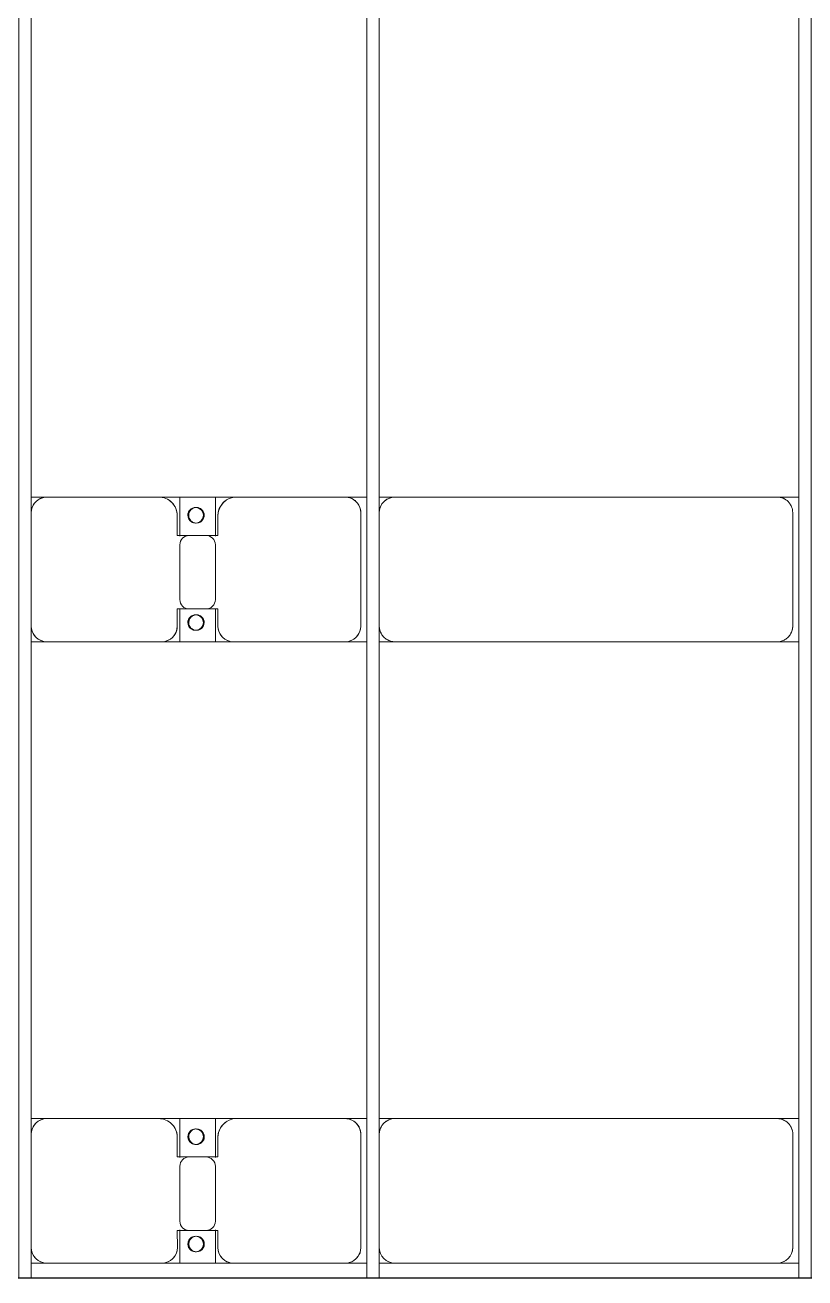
# Model space of a CAD drawing. Header units: millimetres. Extents: x -248177 to 167033, y 156986 to 268923.
# Drawn here: x -237733 to -235223, y 210459 to 214489 of the extents above; entities that cross this region are included whole.
import ezdxf

# ---------------------------------------------------------------- set-up
doc = ezdxf.new("R2010")
doc.units = ezdxf.units.MM
for name, color, linetype, lineweight in [('A-DETL-MBND', 5, 'Continuous', 9), ('A-GENM', 13, 'Continuous', 9), ('S-BEAM', 12, 'Continuous', 9)]:
    doc.layers.add(name, color=color, linetype=linetype, lineweight=lineweight)

# ---------------------------------------------------------------- blocks, each defined once
blk = doc.blocks.new('Dai phao do pin - DẢI PHAO ĐỠ PIN-V25-BỐ TRÍ KHUNG KẾT CẤU BÈ PIN 02')
at = {"layer": 'A-DETL-MBND', "color": 8}
for p, q in [((719.7, 241.6), (769.7, 241.6)), ((719.7, 241.6), (769.7, 241.6)), ((1129.7, 241.6), (769.7, 241.6)), ((1129.7, 241.6), (1312.2, 241.6)), ((1312.2, 241.6), (1129.7, 241.6)), ((1197.8, 241.6), (1380.3, 241.6)), ((1197.8, 116.2), (1197.8, 241.6)), ((1380.3, 241.6), (1197.8, 241.6)), ((1312.2, 241.6), (1312.2, 116.2)), ((1730.3, 241.6), (1380.3, 241.6)), ((1730.3, 241.6), (1799.7, 241.6)), ((1730.3, 241.6), (1799.7, 241.6)), ((1839.7, 241.6), (1889.7, 241.6)), ((1839.7, 241.6), (1889.7, 241.6)), ((3120.3, 241.6), (1889.7, 241.6)), ((3120.3, 241.6), (3189.7, 241.6)), ((3120.3, 241.6), (3189.7, 241.6)), ((1189.7, 118.2), (1189.7, 181.6)), ((1320.3, 181.6), (1320.3, 118.2)), ((1780.3, -173.4), (1780.3, 191.6)), ((3170.3, -173.4), (3170.3, 191.6)), ((1282.2, 118.2), (1189.7, 118.2)), ((1197.8, 88.2), (1197.8, -88.2)), ((1320.3, 118.2), (1227.8, 118.2)), ((1312.2, -88.2), (1312.2, 88.2)), ((1189.7, -173.4), (1189.7, -118.2)), ((1189.7, -118.2), (1282.2, -118.2)), ((1197.8, -223.4), (1197.8, -116.2)), ((1227.8, -118.2), (1320.3, -118.2)), ((1312.2, -116.2), (1312.2, -223.4)), ((1320.3, -118.2), (1320.3, -173.4)), ((769.7, -223.4), (719.7, -223.4)), ((769.7, -223.4), (719.7, -223.4)), ((769.7, -223.4), (1139.7, -223.4)), ((1312.2, -223.4), (1139.7, -223.4)), ((1139.7, -223.4), (1312.2, -223.4)), ((1370.3, -223.4), (1197.8, -223.4)), ((1197.8, -223.4), (1370.3, -223.4)), ((1370.3, -223.4), (1730.3, -223.4)), ((1799.7, -223.4), (1730.3, -223.4)), ((1799.7, -223.4), (1730.3, -223.4)), ((1889.7, -223.4), (1839.7, -223.4)), ((1889.7, -223.4), (1839.7, -223.4)), ((1889.7, -223.4), (3120.3, -223.4)), ((3189.7, -223.4), (3120.3, -223.4)), ((3189.7, -223.4), (3120.3, -223.4))]:
    blk.add_line(p, q, dxfattribs=at)
for centre, radius, start, end in [((769.7, 191.6), 50, 90, 180), ((769.7, 191.6), 50, 105, 180), ((1129.7, 181.6), 60, 360, 90), ((1129.7, 181.6), 60, 360, 60), ((1248.6, 183.2), 25, 360, 180), ((1248.6, 183.2), 25, 360, 165), ((1251.4, 183.2), 25, 0, 180), ((1251.4, 183.2), 25, 90, 180), ((1251.4, 183.2), 25, 15, 75), ((1380.3, 181.6), 60, 90, 180), ((1380.3, 181.6), 60, 120, 180), ((1730.3, 191.6), 50, 360, 90), ((1730.3, 191.6), 50, 360, 75), ((1889.7, 191.6), 50, 90, 180), ((1889.7, 191.6), 50, 150, 180), ((1889.7, 191.6), 50, 105, 135), ((3120.3, 191.6), 50, 360, 90), ((3120.3, 191.6), 50, 60, 90), ((3120.3, 191.6), 50, 15, 30), ((1248.6, 183.2), 25, 180, 0), ((1251.4, 183.2), 25, 180, 360), ((1251.4, 183.2), 25, 180, 300), ((1248.6, 183.2), 25, 210, 360), ((1251.4, 183.2), 25, 330, 345), ((1227.8, 88.2), 30, 90, 180), ((1282.2, 88.2), 30, 360, 90), ((1227.8, -88.2), 30, 180, 270), ((1282.2, -88.2), 30, 270, 360), ((1248.6, -161.8), 25, 0, 180), ((1248.6, -161.8), 25, 105, 165), ((1251.4, -161.8), 25, 0, 180), ((1251.4, -161.8), 25, 105, 180), ((1248.6, -161.8), 25, 360, 75), ((1251.4, -161.8), 25, 15, 75), ((769.7, -173.4), 50, 180, 270), ((769.7, -173.4), 50, 180, 255), ((1139.7, -173.4), 50, 270, 360), ((1139.7, -173.4), 50, 285, 360), ((1248.6, -161.8), 25, 180, 0), ((1248.6, -161.8), 25, 195, 360), ((1251.4, -161.8), 25, 180, 0), ((1251.4, -161.8), 25, 180, 270), ((1251.4, -161.8), 25, 285, 345), ((1370.3, -173.4), 50, 180, 270), ((1370.3, -173.4), 50, 180, 255), ((1730.3, -173.4), 50, 270, 360), ((1730.3, -173.4), 50, 285, 360), ((1889.7, -173.4), 50, 180, 270), ((1889.7, -173.4), 50, 180, 210), ((3120.3, -173.4), 50, 270, 360), ((3120.3, -173.4), 50, 330, 360), ((1889.7, -173.4), 50, 240, 270), ((3120.3, -173.4), 50, 285, 300)]:
    blk.add_arc(centre, radius, start, end, dxfattribs=at)
blk = doc.blocks.new('Dai phao do pin - DẢI PHAO ĐỠ PIN-V26-BỐ TRÍ KHUNG KẾT CẤU BÈ PIN 02')
at = {"layer": 'A-DETL-MBND', "color": 8}
for p, q in [((719.7, 241.6), (769.7, 241.6)), ((719.7, 241.6), (769.7, 241.6)), ((1129.7, 241.6), (769.7, 241.6)), ((1129.7, 241.6), (1312.2, 241.6)), ((1312.2, 241.6), (1129.7, 241.6)), ((1197.8, 241.6), (1380.3, 241.6)), ((1197.8, 116.2), (1197.8, 241.6)), ((1380.3, 241.6), (1197.8, 241.6)), ((1312.2, 241.6), (1312.2, 116.2)), ((1730.3, 241.6), (1380.3, 241.6)), ((1730.3, 241.6), (1799.7, 241.6)), ((1730.3, 241.6), (1799.7, 241.6)), ((1839.7, 241.6), (1889.7, 241.6)), ((1839.7, 241.6), (1889.7, 241.6)), ((3120.3, 241.6), (1889.7, 241.6)), ((3120.3, 241.6), (3189.7, 241.6)), ((3120.3, 241.6), (3189.7, 241.6)), ((1189.7, 118.2), (1189.7, 181.6)), ((1320.3, 181.6), (1320.3, 118.2)), ((1780.3, -173.4), (1780.3, 191.6)), ((3170.3, -173.4), (3170.3, 191.6)), ((1282.2, 118.2), (1189.7, 118.2)), ((1197.8, 88.2), (1197.8, -88.2)), ((1320.3, 118.2), (1227.8, 118.2)), ((1312.2, -88.2), (1312.2, 88.2)), ((1189.7, -173.4), (1189.7, -118.2)), ((1189.7, -118.2), (1282.2, -118.2)), ((1197.8, -223.4), (1197.8, -116.2)), ((1227.8, -118.2), (1320.3, -118.2)), ((1312.2, -116.2), (1312.2, -223.4)), ((1320.3, -118.2), (1320.3, -173.4)), ((769.7, -223.4), (719.7, -223.4)), ((769.7, -223.4), (719.7, -223.4)), ((769.7, -223.4), (1139.7, -223.4)), ((1312.2, -223.4), (1139.7, -223.4)), ((1139.7, -223.4), (1312.2, -223.4)), ((1370.3, -223.4), (1197.8, -223.4)), ((1197.8, -223.4), (1370.3, -223.4)), ((1370.3, -223.4), (1730.3, -223.4)), ((1799.7, -223.4), (1730.3, -223.4)), ((1799.7, -223.4), (1730.3, -223.4)), ((1889.7, -223.4), (1839.7, -223.4)), ((1889.7, -223.4), (1839.7, -223.4)), ((1889.7, -223.4), (3120.3, -223.4)), ((3189.7, -223.4), (3120.3, -223.4)), ((3189.7, -223.4), (3120.3, -223.4))]:
    blk.add_line(p, q, dxfattribs=at)
for centre, radius, start, end in [((769.7, 191.6), 50, 90, 180), ((769.7, 191.6), 50, 105, 180), ((1129.7, 181.6), 60, 360, 90), ((1129.7, 181.6), 60, 360, 60), ((1248.6, 183.2), 25, 360, 180), ((1248.6, 183.2), 25, 360, 165), ((1251.4, 183.2), 25, 0, 180), ((1251.4, 183.2), 25, 90, 180), ((1251.4, 183.2), 25, 15, 75), ((1380.3, 181.6), 60, 90, 180), ((1380.3, 181.6), 60, 120, 180), ((1730.3, 191.6), 50, 360, 90), ((1730.3, 191.6), 50, 360, 75), ((1889.7, 191.6), 50, 90, 180), ((1889.7, 191.6), 50, 150, 180), ((1889.7, 191.6), 50, 105, 136.8658), ((3120.3, 191.6), 50, 360, 90), ((3120.3, 191.6), 50, 60, 90), ((3120.3, 191.6), 50, 15, 30), ((1248.6, 183.2), 25, 180, 0), ((1251.4, 183.2), 25, 180, 360), ((1251.4, 183.2), 25, 180, 300), ((1248.6, 183.2), 25, 210, 360), ((1251.4, 183.2), 25, 330, 345), ((1227.8, 88.2), 30, 90, 180), ((1282.2, 88.2), 30, 360, 90), ((1227.8, -88.2), 30, 180, 270), ((1282.2, -88.2), 30, 270, 360), ((1248.6, -161.8), 25, 0, 180), ((1248.6, -161.8), 25, 105, 165), ((1251.4, -161.8), 25, 0, 180), ((1251.4, -161.8), 25, 105, 180), ((1248.6, -161.8), 25, 360, 75), ((1251.4, -161.8), 25, 15, 75), ((769.7, -173.4), 50, 180, 270), ((769.7, -173.4), 50, 180, 255), ((1139.7, -173.4), 50, 270, 360), ((1139.7, -173.4), 50, 285, 360), ((1248.6, -161.8), 25, 180, 0), ((1248.6, -161.8), 25, 195, 360), ((1251.4, -161.8), 25, 180, 0), ((1251.4, -161.8), 25, 180, 270), ((1251.4, -161.8), 25, 285, 345), ((1370.3, -173.4), 50, 180, 270), ((1370.3, -173.4), 50, 180, 255), ((1730.3, -173.4), 50, 270, 360), ((1730.3, -173.4), 50, 285, 360), ((1889.7, -173.4), 50, 180, 270), ((1889.7, -173.4), 50, 180, 210), ((3120.3, -173.4), 50, 270, 360), ((3120.3, -173.4), 50, 330, 360), ((1889.7, -173.4), 50, 240, 270), ((3120.3, -173.4), 50, 285, 300)]:
    blk.add_arc(centre, radius, start, end, dxfattribs=at)
blk = doc.blocks.new('Dầm C52 - Dầm C52-24591-BỐ TRÍ KHUNG KẾT CẤU BÈ PIN 02')
at = {"layer": 'S-BEAM', "color": 1}
for p, q in [((2809.3, 20), (8769.3, 20)), ((8769.3, -20), (2809.3, -20))]:
    blk.add_line(p, q, dxfattribs=at)
blk = doc.blocks.new('Dầm C52 - Hộp 40x60-16517-BỐ TRÍ KHUNG KẾT CẤU BÈ PIN 02')
at = {"layer": 'S-BEAM', "color": 3, "lineweight": 25}
blk.add_line((-109999.4, 20), (109999.4, 20), dxfattribs=at)
blk = doc.blocks.new('HOBANMONG_BEPIN 2_rvt-1-BỐ TRÍ KHUNG KẾT CẤU BÈ PIN 02')
at = {"layer": 'A-GENM', "lineweight": 9, "rotation": 0.0007586094741477002}
for name, p in [('Dai phao do pin - DẢI PHAO ĐỠ PIN-V26-BỐ TRÍ KHUNG KẾT CẤU BÈ PIN 02', (-238432.6, 212729.1)), ('Dai phao do pin - DẢI PHAO ĐỠ PIN-V25-BỐ TRÍ KHUNG KẾT CẤU BÈ PIN 02', (-238432.5, 210730))]:
    blk.add_blockref(name, p, dxfattribs=at)
at = {"layer": 'S-BEAM', "lineweight": 9}
for name, p, rotation in [('Dầm C52 - Dầm C52-24591-BỐ TRÍ KHUNG KẾT CẤU BÈ PIN 02', (-237732.8, 207649.8), 90.00075860989138), ('Dầm C52 - Dầm C52-24591-BỐ TRÍ KHUNG KẾT CẤU BÈ PIN 02', (-236612.8, 207649.8), 90.00075860989138), ('Dầm C52 - Dầm C52-24591-BỐ TRÍ KHUNG KẾT CẤU BÈ PIN 02', (-235222.8, 207649.8), 90.00075860989138), ('Dầm C52 - Hộp 40x60-16517-BỐ TRÍ KHUNG KẾT CẤU BÈ PIN 02', (-131154.6, 210440.5), 0.0007586094741477002)]:
    blk.add_blockref(name, p, dxfattribs=dict(at, rotation=rotation))

msp = doc.modelspace()

# ---------------------------------------------------------------- block references
at = {"lineweight": 5}
msp.add_blockref('HOBANMONG_BEPIN 2_rvt-1-BỐ TRÍ KHUNG KẾT CẤU BÈ PIN 02', (0, 0), dxfattribs=at)

doc.saveas('drawing.dxf')
